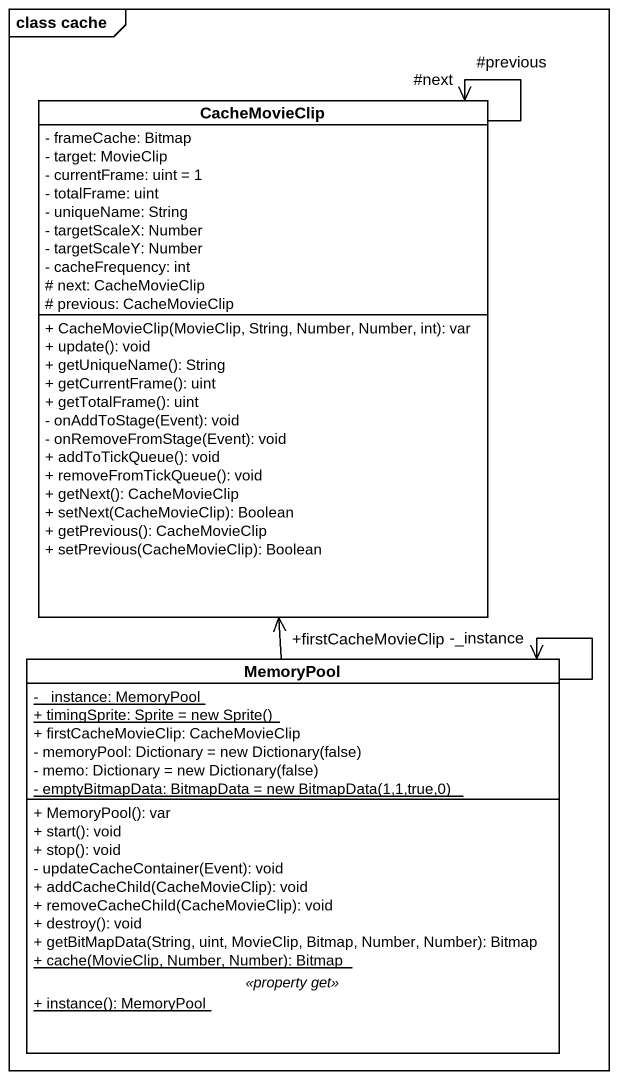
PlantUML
@startuml
mainframe class cache
hide circle
hide empty members
skinparam classAttributeIconSize 0
class CacheMovieClip {
  - frameCache: Bitmap
  - target: MovieClip
  - currentFrame: uint = 1
  - totalFrame: uint
  - uniqueName: String
  - targetScaleX: Number
  - targetScaleY: Number
  - cacheFrequency: int
  # next: CacheMovieClip
  # previous: CacheMovieClip
  + CacheMovieClip(MovieClip, String, Number, Number, int): var
  + update(): void
  + getUniqueName(): String
  + getCurrentFrame(): uint
  + getTotalFrame(): uint
  - onAddToStage(Event): void
  - onRemoveFromStage(Event): void
  + addToTickQueue(): void
  + removeFromTickQueue(): void
  + getNext(): CacheMovieClip
  + setNext(CacheMovieClip): Boolean
  + getPrevious(): CacheMovieClip
  + setPrevious(CacheMovieClip): Boolean
}
class MemoryPool {
  {static} - _instance: MemoryPool
  {static} {field} + timingSprite: Sprite = new Sprite()
  + firstCacheMovieClip: CacheMovieClip
  {field} - memoryPool: Dictionary = new Dictionary(false)
  {field} - memo: Dictionary = new Dictionary(false)
  {static} {field} - emptyBitmapData: BitmapData = new BitmapData(1,1,true,0)
  --
  + MemoryPool(): var
  + start(): void
  + stop(): void
  - updateCacheContainer(Event): void
  + addCacheChild(CacheMovieClip): void
  + removeCacheChild(CacheMovieClip): void
  + destroy(): void
  + getBitMapData(String, uint, MovieClip, Bitmap, Number, Number): Bitmap
  {static} + cache(MovieClip, Number, Number): Bitmap
  .. <<property get>> ..
  {static} + instance(): MemoryPool
}
CacheMovieClip --> "#next" CacheMovieClip
CacheMovieClip --> "#previous" CacheMovieClip
MemoryPool -up-> "+firstCacheMovieClip" CacheMovieClip
MemoryPool --> "-_instance" MemoryPool
@enduml
